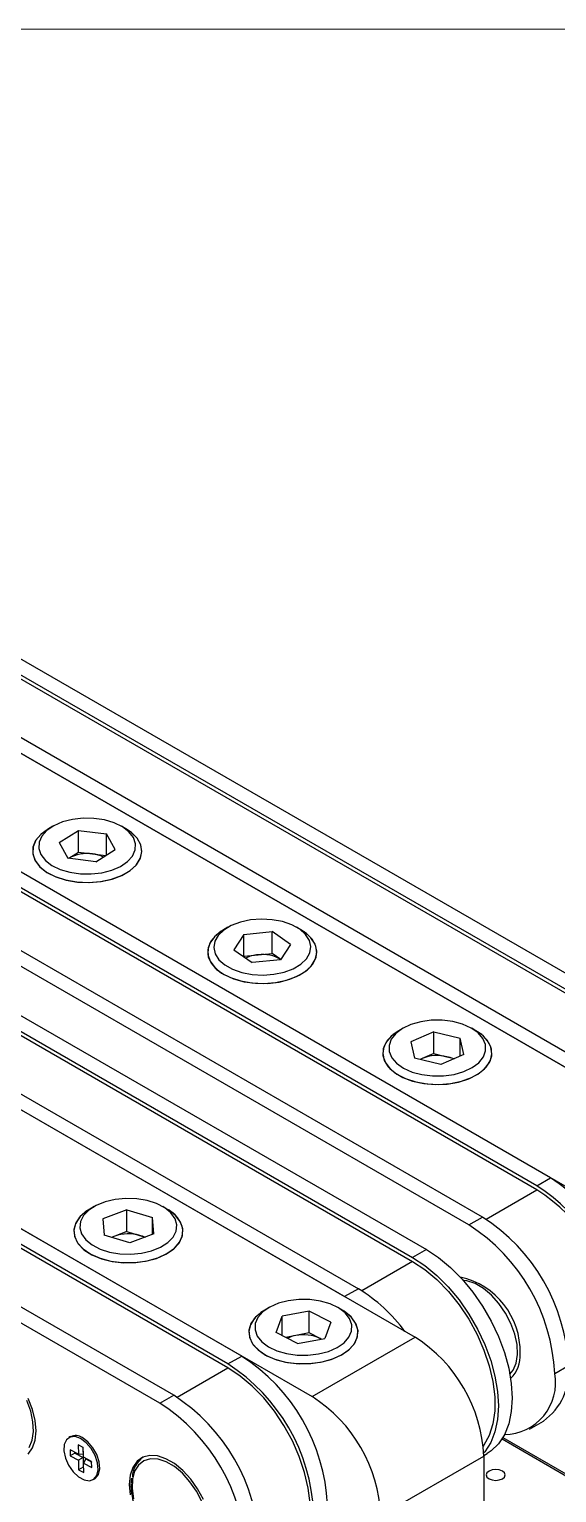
# Model space of a CAD drawing. Header units: millimetres. Extents: x 5 to 292, y 4 to 204.
# Drawn here: x 219.8 to 241.5, y 144.2 to 204.5 of the extents above; entities that cross this region are included whole.
import ezdxf

# ---------------------------------------------------------------- set-up
doc = ezdxf.new("R2010")
doc.units = ezdxf.units.MM

msp = doc.modelspace()

# ---------------------------------------------------------------- linework, layer by layer
at = {"color": 7, "linetype": 'Continuous', "lineweight": 18}
msp.add_line((4.92, 204.48), (291.92, 204.48), dxfattribs=at)
at = {"color": 7, "linetype": 'Continuous', "lineweight": 25}
for p, q in [((206.438, 186.018), (248.864, 161.526)), ((248.397, 157.909), (200.173, 185.749)), ((205.872, 185.691), (248.298, 161.199)), ((205.872, 185.528), (248.298, 161.036)), ((203.072, 184.075), (245.498, 159.583)), ((203.637, 184.401), (246.064, 159.909)), ((244.155, 155.46), (195.93, 183.299)), ((241.256, 157.133), (198.829, 181.626)), ((240.69, 156.807), (198.263, 181.299)), ((240.69, 156.644), (198.263, 181.136)), ((238.455, 155.517), (196.029, 180.009)), ((237.89, 155.19), (195.463, 179.683)), ((193.71, 178.67), (236.136, 154.178)), ((187.445, 178.401), (235.669, 150.561)), ((193.144, 178.344), (235.57, 153.851)), ((193.144, 178.18), (235.57, 153.688)), ((190.91, 177.054), (233.336, 152.562)), ((190.344, 176.727), (232.77, 152.235)), ((183.202, 175.952), (231.427, 148.112)), ((227.962, 149.459), (185.536, 173.951)), ((227.962, 149.296), (185.536, 173.788)), ((228.528, 149.786), (186.101, 174.278)), ((225.727, 148.169), (183.301, 172.661)), ((225.162, 147.843), (182.735, 172.335)), ((220.749, 171.625), (220.572, 171.522)), ((221.01, 170.953), (221.803, 171.457)), ((221.803, 171.457), (222.957, 171.313)), ((221.803, 170.559), (221.803, 171.457)), ((223.755, 171.522), (223.578, 171.625)), ((221.01, 170.953), (221.37, 170.304)), ((223.318, 170.664), (222.957, 171.313)), ((222.957, 170.435), (222.957, 171.313)), ((222.524, 170.159), (221.37, 170.304)), ((221.396, 170.3), (221.406, 170.307)), ((221.406, 170.307), (221.803, 170.559)), ((221.803, 170.559), (222.38, 170.487)), ((222.38, 170.487), (222.931, 170.418)), ((222.524, 170.159), (223.318, 170.664)), ((227.962, 167.461), (227.785, 167.359)), ((228.624, 167.17), (228.212, 166.531)), ((228.624, 167.17), (229.788, 167.283)), ((228.624, 166.272), (228.624, 167.17)), ((230.54, 166.758), (229.788, 167.283)), ((229.788, 166.385), (229.788, 167.283)), ((230.967, 167.359), (230.791, 167.461)), ((231.11, 167.268), (230.967, 167.359)), ((228.212, 166.531), (228.964, 166.006)), ((230.54, 166.758), (230.128, 166.119)), ((228.624, 166.272), (228.611, 166.252)), ((228.624, 166.272), (229.206, 166.328)), ((230.128, 166.119), (228.964, 166.006)), ((229.206, 166.328), (229.788, 166.385)), ((230.141, 166.139), (229.788, 166.385)), ((235.174, 163.297), (234.997, 163.195)), ((236.44, 163.157), (235.5, 162.745)), ((236.44, 163.157), (237.529, 162.893)), ((236.44, 162.259), (236.44, 163.157)), ((237.677, 162.217), (237.529, 162.893)), ((237.529, 162.152), (237.529, 162.893)), ((238.18, 163.195), (238.003, 163.297)), ((235.5, 162.745), (235.649, 162.069)), ((236.737, 161.805), (235.649, 162.069)), ((235.97, 162.053), (235.879, 162.013)), ((235.97, 162.053), (235.885, 162.011)), ((236.44, 162.259), (235.97, 162.053)), ((236.44, 162.259), (236.984, 162.127)), ((237.677, 162.217), (236.737, 161.805)), ((236.984, 162.127), (237.298, 162.051)), ((240.69, 156.807), (241.256, 157.133)), ((222.446, 155.95), (222.269, 155.847)), ((223.801, 155.814), (222.809, 155.444)), ((223.801, 155.814), (224.852, 155.504)), ((223.801, 154.916), (223.801, 155.814)), ((225.452, 155.847), (225.275, 155.95)), ((222.809, 155.444), (222.87, 154.763)), ((224.912, 154.823), (224.852, 155.504)), ((224.852, 154.8), (224.852, 155.504)), ((237.89, 155.19), (238.455, 155.517)), ((223.921, 154.453), (222.87, 154.763)), ((223.305, 154.731), (223.161, 154.677)), ((223.801, 154.916), (223.305, 154.731)), ((223.801, 154.916), (224.326, 154.761)), ((224.912, 154.823), (223.921, 154.453)), ((224.326, 154.761), (224.56, 154.692)), ((236.136, 154.178), (235.57, 153.851)), ((233.336, 152.562), (232.77, 152.235)), ((229.659, 151.786), (229.482, 151.684)), ((231.315, 151.637), (230.193, 151.424)), ((232.195, 151.182), (231.315, 151.637)), ((231.315, 150.738), (231.315, 151.637)), ((232.664, 151.684), (232.488, 151.786)), ((229.951, 150.757), (230.193, 151.424)), ((230.193, 150.632), (230.193, 151.424)), ((232.195, 151.182), (231.953, 150.515)), ((230.831, 150.302), (229.951, 150.757)), ((230.754, 150.632), (230.344, 150.554)), ((231.315, 150.738), (230.754, 150.632)), ((230.831, 150.302), (231.953, 150.515)), ((231.755, 150.511), (231.315, 150.738)), ((231.427, 148.112), (235.669, 150.561)), ((231.801, 150.486), (231.755, 150.511)), ((231.803, 150.487), (231.755, 150.511)), ((227.962, 149.459), (228.528, 149.786)), ((241.425, 149.067), (241.991, 149.393)), ((225.162, 147.843), (225.727, 148.169)), ((240.39, 146.777), (240.955, 147.104)), ((221.48, 146.463), (221.409, 146.422)), ((222.005, 146.014), (221.793, 146.131)), ((221.793, 146.131), (221.801, 145.738)), ((221.989, 146.023), (221.995, 145.732)), ((222.013, 145.622), (222.005, 146.014)), ((239.253, 146.368), (242.245, 144.641)), ((239.289, 146.429), (242.236, 144.728)), ((221.801, 145.738), (221.465, 145.923)), ((221.465, 145.923), (221.47, 145.676)), ((221.661, 145.789), (221.47, 145.676)), ((221.47, 145.676), (221.805, 145.491)), ((221.661, 145.815), (221.661, 145.789)), ((221.661, 145.789), (221.997, 145.604)), ((221.995, 145.732), (221.801, 145.738)), ((221.997, 145.604), (221.805, 145.491)), ((221.805, 145.491), (221.813, 145.098)), ((221.997, 145.604), (222.005, 145.212)), ((222.348, 145.437), (222.013, 145.622)), ((222.106, 145.544), (222.018, 145.374)), ((222.106, 145.544), (222.349, 145.41)), ((222.353, 145.189), (222.348, 145.437)), ((234.255, 143.213), (238.498, 145.662)), ((238.498, 145.685), (238.636, 145.765)), ((238.498, 145.662), (238.498, 137.089)), ((222.005, 145.212), (221.813, 145.098)), ((221.813, 145.098), (222.025, 144.982)), ((222.005, 145.212), (222.021, 145.203)), ((222.025, 144.982), (222.018, 145.374)), ((222.018, 145.374), (222.353, 145.189)), ((222.409, 144.69), (222.48, 144.731))]:
    msp.add_line(p, q, dxfattribs=at)
at = {"color": 8, "linetype": 'Continuous', "lineweight": 25}
for p, q in [((238.593, 155.433), (240.69, 156.644)), ((235.57, 153.688), (233.475, 152.478)), ((225.865, 148.085), (227.962, 149.296))]:
    msp.add_line(p, q, dxfattribs=at)
at = {"color": 7, "linetype": 'Continuous', "lineweight": 25, "flags": 128}
for points in [[(220.259, 170.456), (220.443, 170.22), (220.713, 170.014), (221.055, 169.847), (221.454, 169.729), (221.887, 169.665), (222.335, 169.658), (222.774, 169.709), (223.183, 169.815), (223.54, 169.971), (223.828, 170.168), (224.033, 170.398), (224.144, 170.649), (224.156, 170.907), (224.068, 171.161), (223.885, 171.397), (223.615, 171.603), (223.272, 171.769), (222.874, 171.888), (222.44, 171.952), (221.992, 171.959), (221.553, 171.908), (221.145, 171.802), (220.787, 171.646), (220.499, 171.448), (220.294, 171.218), (220.183, 170.968), (220.171, 170.709), (220.259, 170.456)], [(220.573, 171.523), (220.268, 171.304), (220.052, 171.052), (219.934, 170.779), (219.921, 170.499), (220.013, 170.223), (220.205, 169.965), (220.489, 169.737), (220.851, 169.549), (221.275, 169.411), (221.74, 169.329), (222.225, 169.306), (222.707, 169.344), (223.163, 169.44), (223.573, 169.592), (223.917, 169.79), (224.179, 170.027), (224.347, 170.291), (224.413, 170.569), (224.373, 170.849), (224.231, 171.117), (223.991, 171.362), (223.755, 171.522)], [(220.572, 171.522), (220.553, 171.511), (220.253, 171.29), (220.042, 171.037), (219.931, 170.764), (219.923, 170.483), (220.021, 170.208)], [(220.021, 170.208), (220.219, 169.951), (220.507, 169.725), (220.874, 169.54), (221.3, 169.405), (221.767, 169.326), (222.252, 169.306), (222.734, 169.348), (223.188, 169.448), (223.595, 169.602), (223.935, 169.803), (224.192, 170.041), (224.354, 170.306), (224.413, 170.585), (224.368, 170.865), (224.219, 171.132), (223.975, 171.375), (223.755, 171.522)], [(230.918, 167.38), (230.596, 167.56), (230.212, 167.693), (229.787, 167.775), (229.341, 167.799), (228.897, 167.766), (228.477, 167.676), (228.102, 167.535), (227.791, 167.349), (227.559, 167.127), (227.419, 166.882), (227.376, 166.624), (227.434, 166.368), (227.59, 166.125), (227.835, 165.909), (228.157, 165.729), (228.54, 165.596), (228.965, 165.515), (229.411, 165.49), (229.855, 165.524), (230.275, 165.613), (230.65, 165.755), (230.961, 165.941), (231.193, 166.162), (231.333, 166.407), (231.376, 166.665), (231.318, 166.921), (231.163, 167.164), (230.918, 167.38)], [(227.785, 167.359), (227.681, 167.295), (227.403, 167.064), (227.216, 166.805), (227.131, 166.528), (227.151, 166.248), (227.275, 165.976), (227.497, 165.726), (227.807, 165.51), (228.19, 165.337), (228.629, 165.215), (229.103, 165.151), (229.589, 165.147), (230.066, 165.204), (230.51, 165.319), (230.901, 165.486), (231.221, 165.697), (231.455, 165.944), (231.591, 166.213), (231.624, 166.493), (231.552, 166.771), (231.378, 167.033), (231.11, 167.268), (231.11, 167.268)], [(227.785, 167.359), (227.48, 167.14), (227.264, 166.888), (227.147, 166.616), (227.134, 166.335), (227.225, 166.059), (227.418, 165.801), (227.701, 165.573), (228.064, 165.386), (228.487, 165.247), (228.952, 165.165), (229.437, 165.142), (229.919, 165.18), (230.376, 165.277), (230.786, 165.428), (231.13, 165.627), (231.392, 165.863), (231.56, 166.127), (231.625, 166.405), (231.586, 166.685), (231.443, 166.954), (231.204, 167.198), (230.967, 167.359)], [(238.573, 162.626), (238.467, 162.878), (238.267, 163.109), (237.983, 163.309), (237.629, 163.467), (237.223, 163.576), (236.785, 163.63), (236.337, 163.626), (235.902, 163.565), (235.501, 163.45), (235.155, 163.286), (234.88, 163.081), (234.692, 162.847), (234.598, 162.594), (234.605, 162.336), (234.71, 162.084), (234.91, 161.853), (235.194, 161.653), (235.548, 161.495), (235.955, 161.386), (236.393, 161.332), (236.84, 161.336), (237.276, 161.397), (237.676, 161.512), (238.023, 161.676), (238.297, 161.88), (238.485, 162.115), (238.579, 162.368), (238.573, 162.626)], [(234.997, 163.195), (234.773, 163.044), (234.53, 162.801), (234.383, 162.533), (234.339, 162.254), (234.4, 161.975), (234.564, 161.71), (234.822, 161.472), (235.163, 161.272), (235.57, 161.118), (236.026, 161.019), (236.507, 160.979), (236.992, 160.999), (237.459, 161.079), (237.884, 161.215), (238.25, 161.401), (238.537, 161.627), (238.733, 161.884), (238.829, 162.159), (238.821, 162.44), (238.821, 162.44)], [(234.998, 163.195), (234.693, 162.976), (234.477, 162.725), (234.359, 162.452), (234.346, 162.171), (234.438, 161.896), (234.63, 161.638), (234.914, 161.409), (235.276, 161.222), (235.7, 161.084), (236.165, 161.001), (236.65, 160.978), (237.132, 161.016), (237.588, 161.113), (237.998, 161.264), (238.342, 161.463), (238.604, 161.7), (238.772, 161.963), (238.838, 162.242), (238.798, 162.522), (238.656, 162.79), (238.416, 163.035), (238.18, 163.195)], [(225.858, 155.192), (225.785, 155.447), (225.616, 155.687), (225.359, 155.898), (225.026, 156.071), (224.636, 156.198), (224.206, 156.27), (223.759, 156.286), (223.317, 156.244), (222.902, 156.147), (222.536, 155.998), (222.236, 155.806), (222.017, 155.581), (221.891, 155.333), (221.863, 155.074), (221.936, 154.819), (222.105, 154.58), (222.363, 154.368), (222.695, 154.195), (223.086, 154.069), (223.516, 153.996), (223.963, 153.98), (224.404, 154.022), (224.819, 154.12), (225.186, 154.268), (225.486, 154.46), (225.704, 154.686), (225.831, 154.934), (225.858, 155.192)], [(222.269, 155.847), (222.107, 155.743), (221.845, 155.506), (221.677, 155.243), (221.612, 154.964), (221.651, 154.684), (221.794, 154.416), (222.033, 154.171), (222.358, 153.962), (222.753, 153.798), (223.2, 153.687), (223.678, 153.634), (224.164, 153.642), (224.637, 153.71), (225.072, 153.835), (225.452, 154.011)], [(222.269, 155.847), (222.151, 155.773), (221.876, 155.541), (221.695, 155.281), (221.614, 155.004), (221.639, 154.723), (221.768, 154.452), (221.994, 154.204), (222.308, 153.989), (222.694, 153.818), (223.135, 153.7), (223.61, 153.638), (224.097, 153.637), (224.572, 153.697), (225.014, 153.814), (225.403, 153.983), (225.719, 154.197), (225.948, 154.444), (226.08, 154.715), (226.108, 154.995), (226.108, 154.995)], [(225.452, 154.011), (225.757, 154.23), (225.973, 154.481), (226.09, 154.754), (226.103, 155.035), (226.012, 155.31), (225.819, 155.568), (225.535, 155.796), (225.452, 155.847)], [(223.305, 154.731), (223.198, 154.684), (223.175, 154.673)], [(224.531, 154.681), (224.441, 154.721), (224.326, 154.761)], [(235.57, 153.851), (236.074, 153.519), (236.566, 153.111), (237.039, 152.635), (237.482, 152.1), (237.886, 151.518), (238.242, 150.9), (238.545, 150.259), (238.786, 149.608), (238.963, 148.961), (239.07, 148.33), (239.106, 147.728), (239.07, 147.167), (238.963, 146.66), (238.786, 146.216), (238.545, 145.844), (238.496, 145.787)], [(236.136, 154.178), (236.639, 153.846), (237.132, 153.438), (237.605, 152.961), (238.048, 152.426), (238.451, 151.844), (238.808, 151.226), (239.11, 150.586), (239.352, 149.935), (239.528, 149.287), (239.636, 148.656), (239.672, 148.054), (239.636, 147.494), (239.528, 146.987), (239.352, 146.543), (239.11, 146.171), (238.808, 145.879), (238.636, 145.765)], [(235.57, 153.688), (236.076, 153.352), (236.571, 152.936), (237.043, 152.45), (237.482, 151.903), (237.879, 151.309), (238.224, 150.681), (238.51, 150.032), (238.73, 149.377), (238.879, 148.731), (238.955, 148.108), (238.955, 147.522), (238.879, 146.986), (238.73, 146.513), (238.51, 146.112), (238.477, 146.067)], [(231.697, 149.873), (232.104, 149.98), (232.46, 150.138), (232.746, 150.337), (232.948, 150.567), (233.056, 150.818), (233.065, 151.077), (232.973, 151.33), (232.787, 151.565), (232.514, 151.77), (232.17, 151.935), (231.77, 152.052), (231.335, 152.114), (230.888, 152.119), (230.449, 152.066), (230.042, 151.959), (229.687, 151.802), (229.401, 151.603), (229.199, 151.372), (229.09, 151.121), (229.082, 150.862), (229.173, 150.609), (229.36, 150.374), (229.632, 150.169), (229.977, 150.004), (230.376, 149.887), (230.811, 149.825), (231.259, 149.82), (231.697, 149.873)], [(229.482, 151.684), (229.32, 151.579), (229.057, 151.343), (228.89, 151.079), (228.824, 150.801), (228.864, 150.521), (229.006, 150.252), (229.246, 150.008), (229.571, 149.799), (229.966, 149.635), (230.413, 149.524), (230.891, 149.471), (231.377, 149.478), (231.849, 149.546), (232.285, 149.671), (232.664, 149.847)], [(229.482, 151.684), (229.37, 151.614), (229.093, 151.383), (228.91, 151.123), (228.828, 150.846), (228.85, 150.565), (228.977, 150.294), (229.201, 150.045), (229.513, 149.829), (229.898, 149.658), (230.338, 149.538), (230.813, 149.475), (231.299, 149.473), (231.775, 149.531)], [(231.775, 149.531), (232.218, 149.647), (232.608, 149.816), (232.926, 150.028), (233.157, 150.275), (233.291, 150.545), (233.321, 150.826), (233.246, 151.103), (233.069, 151.365), (232.799, 151.599), (232.664, 151.684)], [(232.664, 149.847), (232.969, 150.066), (233.185, 150.317), (233.303, 150.59), (233.316, 150.871), (233.224, 151.147), (233.032, 151.405), (232.748, 151.633), (232.664, 151.684)], [(230.362, 141.219), (230.616, 141.401), (230.901, 141.72), (231.121, 142.121), (231.271, 142.594), (231.347, 143.13), (231.347, 143.715), (231.271, 144.338), (231.121, 144.984), (230.901, 145.639), (230.616, 146.288), (230.271, 146.917), (229.874, 147.511), (229.435, 148.058), (228.962, 148.544), (228.468, 148.96), (227.962, 149.296)], [(219.768, 146.021), (219.894, 146.314), (219.949, 146.671), (219.931, 147.075), (219.839, 147.507), (219.679, 147.947)], [(220.06, 146.705), (220.023, 147.131), (219.914, 147.581), (219.738, 148.036)], [(219.738, 145.746), (219.914, 145.997), (220.023, 146.322), (220.06, 146.705)], [(221.893, 146.382), (221.664, 146.463), (221.462, 146.447), (221.308, 146.334), (221.22, 146.136), (221.206, 145.876), (221.268, 145.581), (221.4, 145.283), (221.587, 145.015), (221.809, 144.806), (222.042, 144.678), (222.26, 144.645), (222.44, 144.71), (222.563, 144.868), (222.615, 145.1), (222.59, 145.381), (222.492, 145.682), (222.33, 145.969), (222.123, 146.211), (221.893, 146.382)], [(222.48, 144.731), (222.511, 144.751), (222.634, 144.909), (222.686, 145.141), (222.661, 145.422), (222.563, 145.723), (222.401, 146.009), (222.194, 146.251), (221.964, 146.423)], [(226.95, 143.872), (226.715, 144.311), (226.429, 144.715), (226.107, 145.066), (225.762, 145.35), (225.41, 145.554), (225.065, 145.668), (224.743, 145.688), (224.458, 145.614), (224.222, 145.447), (224.045, 145.197), (223.936, 144.872), (223.9, 144.489), (223.936, 144.062)], [(226.892, 143.784), (226.671, 144.211), (226.399, 144.607), (226.09, 144.951), (225.757, 145.228), (225.415, 145.425), (225.082, 145.532), (224.773, 145.546), (224.501, 145.464), (224.28, 145.291), (224.12, 145.036), (224.029, 144.709), (224.011, 144.326), (224.066, 143.905)], [(239.269, 145.045), (239.142, 145.093), (238.993, 145.11), (238.844, 145.093), (238.717, 145.045), (238.632, 144.971), (238.603, 144.885), (238.632, 144.799), (238.717, 144.726), (238.844, 144.677), (238.993, 144.66), (239.142, 144.677), (239.269, 144.726), (239.353, 144.799), (239.383, 144.885), (239.353, 144.971), (239.269, 145.045)]]:
    msp.add_lwpolyline(points, dxfattribs=at)
at = {"color": 8, "linetype": 'Continuous', "lineweight": 25, "flags": 128}
msp.add_lwpolyline([(239.578, 149.043), (239.708, 149.205), (239.834, 149.498), (239.889, 149.855), (239.871, 150.259), (239.78, 150.691), (239.62, 151.131), (239.399, 151.559), (239.127, 151.954), (238.818, 152.298), (238.485, 152.575), (238.143, 152.772), (237.81, 152.88), (237.661, 152.898)], dxfattribs=at)
at = {"color": 7, "linetype": 'Continuous', "lineweight": 25}
for centre, radius, start, end in [((222.156, 168.976), 1.527, 81.57117, 119.39847), ((222.222, 169.088), 1.408, 64.24313, 83.53972), ((229.318, 164.932), 1.401, 94.58626, 116.13946), ((229.39, 164.841), 1.498, 59.94657, 97.05952), ((237.575, 162.032), 1.31, 18.13507, 62.53175), ((236.592, 160.521), 1.653, 76.27426, 112.1066), ((236.692, 160.88), 1.281, 64.00032, 76.80648), ((236.983, 150.562), 7.838, 7.26971, 56.96696), ((236.393, 150.216), 7.868, 9.27133, 56.89661), ((236.654, 150.369), 7.46, 8.51503, 57.25455), ((224.919, 154.759), 1.212, 11.25697, 63.907), ((233.693, 148.685), 7.742, 2.82823, 57.17176), ((234.258, 149.011), 7.742, 2.82823, 57.17176), ((223.863, 153.151), 1.675, 73.93045, 109.44133), ((236.852, 149.965), 3.149, 358.62515, 77.51526), ((229.754, 146.733), 6.841, 36.48541, 58.42444), ((230.996, 149.3), 1.354, 100.27873, 115.66203), ((231.071, 149.053), 1.61, 64.86982, 101.35275), ((232.383, 145.398), 6.121, 2.47642, 57.52358), ((224.33, 143.28), 7.742, 2.82823, 57.17176), ((238.769, 149.775), 1.236, 312.66993, 5.28667), ((223.765, 142.953), 7.742, 2.82823, 57.17176), ((239.323, 148.683), 2.137, 270.81991, 10.35155), ((239.512, 149.136), 2.492, 305.38464, 5.9275), ((220.965, 141.337), 7.742, 2.82823, 57.17176), ((221.53, 141.664), 7.742, 2.82823, 57.17176), ((228.14, 142.949), 6.121, 2.47642, 57.52358), ((221.688, 146.041), 0.47, 54.17314, 116.29541), ((225.084, 144.754), 1.061, 125.37779, 176.95067)]:
    msp.add_arc(centre, radius, start, end, dxfattribs=at)
msp.add_open_spline([(223.984, 144.749), (223.974, 144.639), (223.953, 144.408), (224.001, 144.013), (224.108, 143.591), (224.275, 143.169), (224.49, 142.763), (224.667, 142.521), (224.754, 142.402)], degree=3, knots=[0, 0, 0, 0, 0.152157, 0.323146, 0.494104, 0.664756, 0.835216, 1, 1, 1, 1], dxfattribs=at)

doc.saveas('drawing.dxf')
